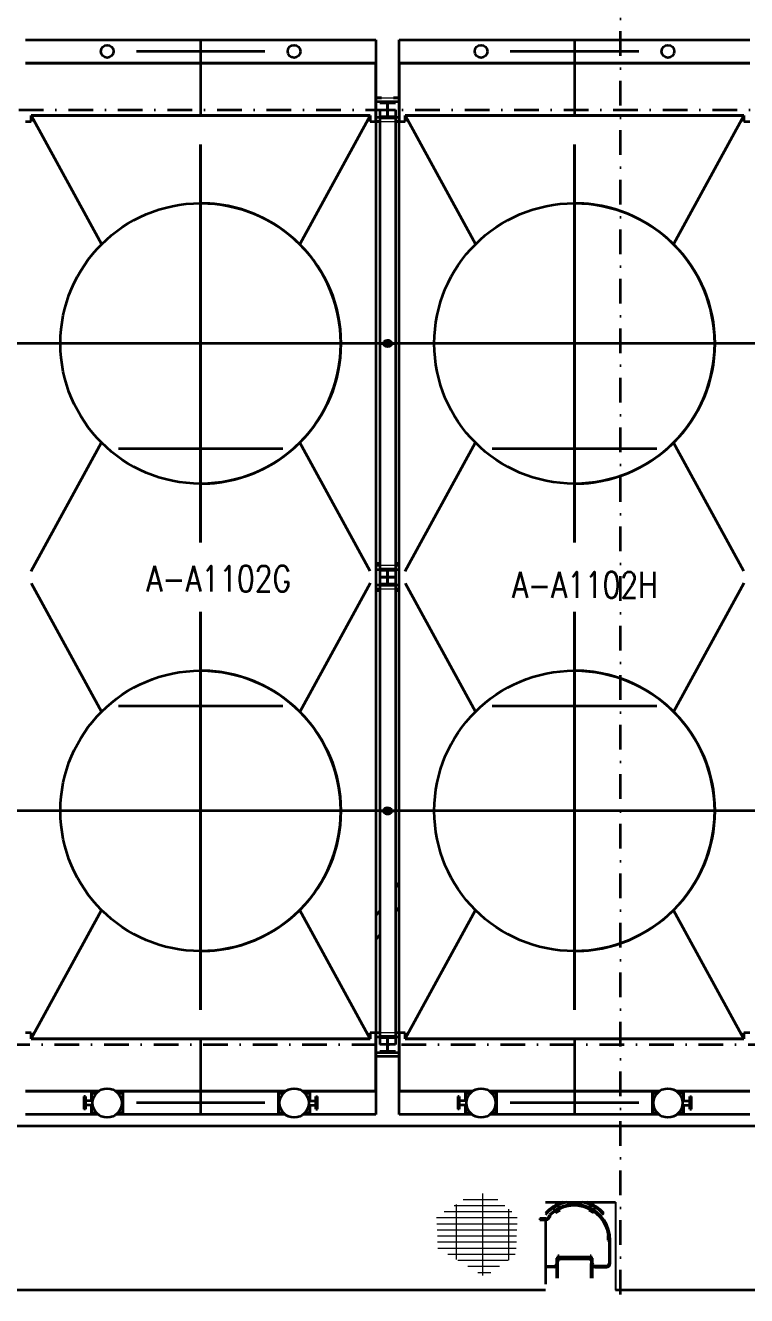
# Model space of a CAD drawing. Header units: inches. Extents: x 3135 to 9031, y -914 to 4011.
# Drawn here: x 7619 to 7976, y 2795 to 3423 of the extents above; entities that cross this region are included whole.
import ezdxf
from ezdxf.enums import TextEntityAlignment as Align

# ---------------------------------------------------------------- set-up
doc = ezdxf.new("R2010")
doc.units = ezdxf.units.IN
doc.header["$MEASUREMENT"] = 0
doc.linetypes.add('DASHDOT2', pattern=[12.700025, 6.350013, -3.175006, 0, -3.175006])
doc.linetypes.add('HIDDEN2', pattern=[0.1875, 0.125, -0.0625])
for name, color, linetype in [('Default', 7, 'Continuous'), ('TF_P_CENTER', 7, 'Continuous'), ('TF_P_Equipment', 7, 'Continuous'), ('TF_P_Ladder', 7, 'Continuous'), ('TF_P_Steel', 7, 'Continuous'), ('TF_S_GRATING', 7, 'Continuous')]:
    doc.layers.add(name, color=color, linetype=linetype)
doc.styles.add('ROMANS', font='romans.shx')

# ---------------------------------------------------------------- blocks, each defined once
blk = doc.blocks.new('TF_P_ELP_GRATING', base_point=(2.146, 13.23))
at = {"layer": 'TF_S_GRATING', "color": 8, "linetype": 'Continuous', "lineweight": 18}
for p, q in [((2.313, 13.474), (2.034, 13.474)), ((2.19, 13.523), (2.19, 12.866)), ((2.426, 13.377), (1.882, 13.377)), ((2.37, 13.425), (1.964, 13.425)), ((1.98, 13.435), (1.98, 12.994)), ((2.4, 13.399), (2.4, 12.99)), ((2.469, 13.328), (1.822, 13.328)), ((2.467, 13.279), (1.824, 13.279)), ((2.465, 13.23), (1.826, 13.23)), ((2.463, 13.182), (1.828, 13.182)), ((2.462, 13.133), (1.83, 13.133)), ((2.46, 13.084), (1.832, 13.084)), ((2.453, 13.035), (1.912, 13.035)), ((2.396, 12.987), (1.992, 12.987)), ((2.326, 12.938), (2.072, 12.938)), ((2.256, 12.889), (2.152, 12.889))]:
    blk.add_line(p, q, dxfattribs=at)
blk = doc.blocks.new('A$Cdd380a1b')
at = {"color": 8}
blk.add_lwpolyline([(-40.5275, -13.1034), (-40.5275, -13.4421)], dxfattribs=at)
at = {"layer": 'TF_P_CENTER', "color": 8, "linetype": 'DASHDOT2', "lineweight": 35}
for p, q in [((-42.1301, -8.6142), (-42.1301, -8.9076)), ((-40.6863, -8.6142), (-40.6863, -8.9076)), ((-41.8818, -8.6593), (-42.3784, -8.6593)), ((-40.4381, -8.6593), (-40.9346, -8.6593)), ((-42.1301, -10.556), (-42.1301, -9.0185)), ((-42.1301, -9.0185), (-42.1301, -10.556)), ((-40.6864, -9.0185), (-40.6864, -10.556)), ((-40.6863, -10.556), (-40.6863, -9.0185)), ((-42.8051, -9.7873), (-44.3426, -9.7873)), ((-41.3613, -9.7873), (-42.8989, -9.7873)), ((-39.9176, -9.7873), (-41.4551, -9.7873)), ((-42.1301, -10.5109), (-42.1301, -9.8757)), ((-40.6863, -10.5109), (-40.6863, -9.8757)), ((-42.4477, -10.1933), (-41.8125, -10.1933)), ((-41.0039, -10.1933), (-40.3687, -10.1933)), ((-42.1301, -10.8232), (-42.1301, -12.3607)), ((-42.1301, -12.3607), (-42.1301, -10.8232)), ((-40.6864, -10.8232), (-40.6864, -12.3607)), ((-40.6863, -12.3607), (-40.6863, -10.8232)), ((-42.1301, -11.5035), (-42.1301, -10.8683)), ((-40.6863, -11.5035), (-40.6863, -10.8683)), ((-42.4477, -11.1859), (-41.8125, -11.1859)), ((-41.0039, -11.1859), (-40.3687, -11.1859)), ((-42.8051, -11.592), (-44.3426, -11.592)), ((-41.3613, -11.592), (-42.8989, -11.592)), ((-39.9176, -11.592), (-41.4551, -11.592)), ((-42.1301, -12.4716), (-42.1301, -12.765)), ((-40.6863, -12.4716), (-40.6863, -12.765)), ((-41.8818, -12.7199), (-42.3784, -12.7199)), ((-40.4381, -12.7199), (-40.9346, -12.7199))]:
    blk.add_line(p, q, dxfattribs=at)
at = {"layer": 'TF_P_Equipment', "color": 8, "linetype": 'Continuous', "lineweight": 35}
for p, q in [((-42.8069, -8.6142), (-41.4533, -8.6142)), ((-41.4533, -8.6142), (-41.4533, -8.7045)), ((-41.3631, -8.7045), (-41.3631, -8.6142)), ((-41.3631, -8.6142), (-40.0096, -8.6142)), ((-41.4533, -8.7045), (-42.8069, -8.7045)), ((-42.8069, -8.7045), (-41.4533, -8.7045)), ((-41.4533, -8.9301), (-41.4533, -8.7045)), ((-41.4533, -8.7045), (-41.4533, -8.9301)), ((-41.3631, -8.7045), (-41.3631, -8.9301)), ((-41.3631, -8.9301), (-41.3631, -8.7045)), ((-40.0096, -8.7045), (-41.3631, -8.7045)), ((-41.3631, -8.7045), (-40.0096, -8.7045)), ((-41.4311, -8.8398), (-41.4533, -8.8398)), ((-41.4311, -8.8398), (-41.4533, -8.8398)), ((-41.3631, -8.8398), (-41.3854, -8.8398)), ((-41.3631, -8.8398), (-41.3854, -8.8398)), ((-41.3631, -8.8548), (-41.3631, -8.8398)), ((-41.3631, -8.8548), (-41.3631, -8.8398)), ((-42.7843, -8.9075), (-42.7843, -8.9301)), ((-42.7843, -8.9301), (-42.7843, -8.9075)), ((-41.4759, -8.9075), (-42.7843, -8.9075)), ((-42.7843, -8.9075), (-41.4759, -8.9075)), ((-42.7843, -8.9075), (-42.5129, -9.4044)), ((-41.4759, -8.9075), (-41.7473, -9.4044)), ((-41.4759, -8.9301), (-41.4759, -8.9075)), ((-41.4759, -8.9075), (-41.4759, -8.9301)), ((-41.3631, -8.9301), (-41.3631, -8.9151)), ((-41.3631, -8.9301), (-41.3631, -8.9151)), ((-40.0321, -8.9075), (-41.3405, -8.9075)), ((-41.3405, -8.9075), (-40.0321, -8.9075)), ((-41.3405, -8.9075), (-41.0692, -9.4044)), ((-41.3405, -8.9075), (-41.3405, -8.9301)), ((-41.3405, -8.9301), (-41.3405, -8.9075)), ((-40.0321, -8.9075), (-40.3035, -9.4044)), ((-40.0321, -8.9301), (-40.0321, -8.9075)), ((-40.0321, -8.9075), (-40.0321, -8.9301)), ((-42.8069, -8.9301), (-42.7842, -8.9301)), ((-41.476, -8.9301), (-41.4533, -8.9301)), ((-41.4533, -8.9301), (-41.4384, -8.9301)), ((-41.4533, -8.9301), (-41.4384, -8.9301)), ((-41.4533, -8.9301), (-41.4533, -12.4492)), ((-41.3781, -8.9301), (-41.3631, -8.9301)), ((-41.3781, -8.9301), (-41.3631, -8.9301)), ((-41.3631, -12.4492), (-41.3631, -8.9301)), ((-41.3631, -8.9301), (-41.3405, -8.9301)), ((-40.0322, -8.9301), (-40.0096, -8.9301)), ((-42.7842, -10.6669), (-42.5129, -10.1701)), ((-41.476, -10.6669), (-41.7473, -10.1701)), ((-41.3405, -10.6669), (-41.0692, -10.1701)), ((-40.0322, -10.6669), (-40.3035, -10.1701)), ((-41.4384, -10.6445), (-41.4533, -10.6445)), ((-41.4384, -10.6445), (-41.4533, -10.6445)), ((-41.3631, -10.6445), (-41.3781, -10.6445)), ((-41.3631, -10.6445), (-41.3781, -10.6445)), ((-41.3631, -10.6594), (-41.3631, -10.6445)), ((-41.3631, -10.6594), (-41.3631, -10.6445)), ((-42.7842, -10.7123), (-42.5129, -11.2091)), ((-41.476, -10.7123), (-41.7473, -11.2091)), ((-41.4533, -10.7347), (-41.4384, -10.7347)), ((-41.4533, -10.7347), (-41.4384, -10.7347)), ((-41.3781, -10.7347), (-41.3631, -10.7347)), ((-41.3781, -10.7347), (-41.3631, -10.7347)), ((-41.3631, -10.7347), (-41.3631, -10.7198)), ((-41.3631, -10.7347), (-41.3631, -10.7198)), ((-41.3405, -10.7123), (-41.0692, -11.2091)), ((-40.0322, -10.7123), (-40.3035, -11.2091)), ((-42.7843, -12.4718), (-42.5129, -11.9748)), ((-41.4759, -12.4718), (-41.7473, -11.9748)), ((-41.3405, -12.4718), (-41.0692, -11.9748)), ((-40.0321, -12.4718), (-40.3035, -11.9748)), ((-42.7842, -12.4492), (-42.8069, -12.4492)), ((-42.7843, -12.4492), (-42.7843, -12.4718)), ((-42.7843, -12.4718), (-42.7843, -12.4492)), ((-41.4533, -12.4492), (-41.476, -12.4492)), ((-41.4759, -12.4718), (-41.4759, -12.4492)), ((-41.4759, -12.4492), (-41.4759, -12.4718)), ((-41.4384, -12.4492), (-41.4533, -12.4492)), ((-41.4384, -12.4492), (-41.4533, -12.4492)), ((-41.4533, -12.6748), (-41.4533, -12.4492)), ((-41.4533, -12.4492), (-41.4533, -12.6748)), ((-41.3631, -12.4492), (-41.3781, -12.4492)), ((-41.3631, -12.4492), (-41.3781, -12.4492)), ((-41.3405, -12.4492), (-41.3631, -12.4492)), ((-41.3631, -12.4641), (-41.3631, -12.4492)), ((-41.3631, -12.4641), (-41.3631, -12.4492)), ((-41.3631, -12.4492), (-41.3631, -12.6748)), ((-41.3631, -12.6748), (-41.3631, -12.4492)), ((-41.3405, -12.4492), (-41.3405, -12.4718)), ((-41.3405, -12.4718), (-41.3405, -12.4492)), ((-40.0096, -12.4492), (-40.0322, -12.4492)), ((-40.0321, -12.4718), (-40.0321, -12.4492)), ((-40.0321, -12.4492), (-40.0321, -12.4718)), ((-42.7843, -12.4718), (-41.4759, -12.4718)), ((-41.4759, -12.4718), (-42.7843, -12.4718)), ((-41.3405, -12.4718), (-40.0321, -12.4718)), ((-40.0321, -12.4718), (-41.3405, -12.4718)), ((-41.4533, -12.5394), (-41.3631, -12.5394)), ((-41.4533, -12.5394), (-41.3631, -12.5394)), ((-41.3631, -12.5394), (-41.3631, -12.5244)), ((-41.3631, -12.5394), (-41.3631, -12.5244)), ((-42.8069, -12.6748), (-42.5246, -12.6748)), ((-42.5246, -12.6748), (-42.8069, -12.6748)), ((-42.5751, -12.6955), (-42.5813, -12.6955)), ((-42.5813, -12.6955), (-42.5813, -12.7199)), ((-42.5751, -12.6955), (-42.5751, -12.7199)), ((-42.5512, -12.6785), (-42.536, -12.6861)), ((-42.5512, -12.6785), (-42.5512, -12.711)), ((-42.5512, -12.711), (-42.5512, -12.6785)), ((-42.5292, -12.6785), (-42.5512, -12.6785)), ((-42.5512, -12.6785), (-42.5292, -12.6785)), ((-42.4574, -12.6748), (-41.8028, -12.6748)), ((-41.8028, -12.6748), (-42.4574, -12.6748)), ((-42.4309, -12.6785), (-42.4529, -12.6785)), ((-42.4529, -12.6785), (-42.4309, -12.6785)), ((-42.4309, -12.6785), (-42.4461, -12.6861)), ((-42.4309, -12.7613), (-42.4309, -12.6785)), ((-42.4309, -12.6785), (-42.4309, -12.7613)), ((-41.8293, -12.6785), (-41.8141, -12.6861)), ((-41.8073, -12.6785), (-41.8293, -12.6785)), ((-41.8293, -12.6785), (-41.8073, -12.6785)), ((-41.8293, -12.6785), (-41.8293, -12.7613)), ((-41.8293, -12.7613), (-41.8293, -12.6785)), ((-41.7355, -12.6748), (-41.4533, -12.6748)), ((-41.4533, -12.6748), (-41.7355, -12.6748)), ((-41.709, -12.6785), (-41.731, -12.6785)), ((-41.731, -12.6785), (-41.709, -12.6785)), ((-41.709, -12.6785), (-41.7242, -12.6861)), ((-41.709, -12.711), (-41.709, -12.6785)), ((-41.709, -12.6785), (-41.709, -12.711)), ((-41.685, -12.6955), (-41.6789, -12.6955)), ((-41.685, -12.7199), (-41.685, -12.6955)), ((-41.6789, -12.7199), (-41.6789, -12.6955)), ((-41.4533, -12.6748), (-41.4533, -12.765)), ((-41.3631, -12.765), (-41.3631, -12.6748)), ((-41.3631, -12.6748), (-41.0809, -12.6748)), ((-41.0809, -12.6748), (-41.3631, -12.6748)), ((-41.1314, -12.6955), (-41.1375, -12.6955)), ((-41.1375, -12.6955), (-41.1375, -12.7199)), ((-41.1314, -12.6955), (-41.1314, -12.7199)), ((-41.0854, -12.6785), (-41.1074, -12.6785)), ((-41.1074, -12.6785), (-41.0854, -12.6785)), ((-41.1074, -12.6785), (-41.0922, -12.6861)), ((-41.1074, -12.6785), (-41.1074, -12.711)), ((-41.1074, -12.711), (-41.1074, -12.6785)), ((-41.0137, -12.6748), (-40.359, -12.6748)), ((-40.359, -12.6748), (-41.0137, -12.6748)), ((-40.9871, -12.6785), (-41.0091, -12.6785)), ((-41.0091, -12.6785), (-40.9871, -12.6785)), ((-40.9871, -12.6785), (-41.0023, -12.6861)), ((-40.9871, -12.7613), (-40.9871, -12.6785)), ((-40.9871, -12.6785), (-40.9871, -12.7613)), ((-40.3856, -12.6785), (-40.3856, -12.7613)), ((-40.3856, -12.7613), (-40.3856, -12.6785)), ((-40.3856, -12.6785), (-40.3703, -12.6861)), ((-40.3635, -12.6785), (-40.3856, -12.6785)), ((-40.3856, -12.6785), (-40.3635, -12.6785)), ((-40.2918, -12.6748), (-40.0096, -12.6748)), ((-40.0096, -12.6748), (-40.2918, -12.6748)), ((-40.2653, -12.6785), (-40.2873, -12.6785)), ((-40.2873, -12.6785), (-40.2653, -12.6785)), ((-40.2653, -12.6785), (-40.2804, -12.6861)), ((-40.2653, -12.711), (-40.2653, -12.6785)), ((-40.2653, -12.6785), (-40.2653, -12.711)), ((-40.2413, -12.6955), (-40.2352, -12.6955)), ((-40.2413, -12.7199), (-40.2413, -12.6955)), ((-40.2352, -12.7199), (-40.2352, -12.6955)), ((-42.5813, -12.7199), (-42.5813, -12.7443)), ((-42.5751, -12.7443), (-42.5813, -12.7443)), ((-42.5466, -12.711), (-42.5751, -12.711)), ((-42.5751, -12.7199), (-42.5751, -12.7443)), ((-42.5466, -12.7288), (-42.5751, -12.7288)), ((-42.5512, -12.7288), (-42.5512, -12.7613)), ((-42.5512, -12.7613), (-42.5512, -12.7288)), ((-41.7136, -12.711), (-41.685, -12.711)), ((-41.7136, -12.7288), (-41.685, -12.7288)), ((-41.709, -12.7613), (-41.709, -12.7288)), ((-41.709, -12.7288), (-41.709, -12.7613)), ((-41.685, -12.7443), (-41.685, -12.7199)), ((-41.685, -12.7443), (-41.6789, -12.7443)), ((-41.6789, -12.7443), (-41.6789, -12.7199)), ((-41.1375, -12.7199), (-41.1375, -12.7443)), ((-41.1314, -12.7443), (-41.1375, -12.7443)), ((-41.1028, -12.711), (-41.1314, -12.711)), ((-41.1314, -12.7199), (-41.1314, -12.7443)), ((-41.1028, -12.7288), (-41.1314, -12.7288)), ((-41.1074, -12.7288), (-41.1074, -12.7613)), ((-41.1074, -12.7613), (-41.1074, -12.7288)), ((-40.2699, -12.711), (-40.2413, -12.711)), ((-40.2699, -12.7288), (-40.2413, -12.7288)), ((-40.2653, -12.7613), (-40.2653, -12.7288)), ((-40.2653, -12.7288), (-40.2653, -12.7613)), ((-40.2413, -12.7443), (-40.2413, -12.7199)), ((-40.2413, -12.7443), (-40.2352, -12.7443)), ((-40.2352, -12.7443), (-40.2352, -12.7199)), ((-42.5246, -12.765), (-42.8069, -12.765)), ((-42.5512, -12.7613), (-42.536, -12.7537)), ((-42.5512, -12.7613), (-42.5291, -12.7613)), ((-42.5291, -12.7613), (-42.5512, -12.7613)), ((-41.8027, -12.765), (-42.4574, -12.765)), ((-42.4529, -12.7613), (-42.4309, -12.7613)), ((-42.4309, -12.7613), (-42.4529, -12.7613)), ((-42.4309, -12.7613), (-42.4461, -12.7537)), ((-41.8293, -12.7613), (-41.8141, -12.7537)), ((-41.8293, -12.7613), (-41.8073, -12.7613)), ((-41.8073, -12.7613), (-41.8293, -12.7613)), ((-41.4533, -12.765), (-41.7356, -12.765)), ((-41.731, -12.7613), (-41.709, -12.7613)), ((-41.709, -12.7613), (-41.731, -12.7613)), ((-41.709, -12.7613), (-41.7242, -12.7537)), ((-41.0808, -12.765), (-41.3631, -12.765)), ((-41.1074, -12.7613), (-41.0922, -12.7537)), ((-41.1074, -12.7613), (-41.0854, -12.7613)), ((-41.0854, -12.7613), (-41.1074, -12.7613)), ((-40.359, -12.765), (-41.0137, -12.765)), ((-41.0092, -12.7613), (-40.9871, -12.7613)), ((-40.9871, -12.7613), (-41.0092, -12.7613)), ((-40.9871, -12.7613), (-41.0023, -12.7537)), ((-40.3856, -12.7613), (-40.3703, -12.7537)), ((-40.3856, -12.7613), (-40.3635, -12.7613)), ((-40.3635, -12.7613), (-40.3856, -12.7613)), ((-40.0096, -12.765), (-40.2918, -12.765)), ((-40.2873, -12.7613), (-40.2653, -12.7613)), ((-40.2653, -12.7613), (-40.2873, -12.7613)), ((-40.2653, -12.7613), (-40.2805, -12.7537))]:
    blk.add_line(p, q, dxfattribs=at)
at = {"layer": 'TF_P_Equipment', "color": 8, "linetype": 'HIDDEN2', "lineweight": 18}
for p, q in [((-41.4533, -8.8398), (-41.4533, -8.9301)), ((-41.4533, -8.8398), (-41.4533, -8.9301)), ((-41.4533, -8.8398), (-41.4533, -8.8398)), ((-41.4533, -8.8398), (-41.4533, -8.8398)), ((-41.3854, -8.8398), (-41.4311, -8.8398)), ((-41.3854, -8.8398), (-41.4311, -8.8398)), ((-41.3631, -8.9151), (-41.3631, -8.8548)), ((-41.3631, -8.9151), (-41.3631, -8.8548)), ((-41.4384, -8.9301), (-41.3781, -8.9301)), ((-41.4384, -8.9301), (-41.3781, -8.9301)), ((-41.4533, -10.6445), (-41.4533, -10.7347)), ((-41.4533, -10.6445), (-41.4533, -10.7347)), ((-41.4533, -10.6445), (-41.4533, -10.6445)), ((-41.4533, -10.6445), (-41.4533, -10.6445)), ((-41.3781, -10.6445), (-41.4384, -10.6445)), ((-41.3781, -10.6445), (-41.4384, -10.6445)), ((-41.3631, -10.7198), (-41.3631, -10.6594)), ((-41.3631, -10.7198), (-41.3631, -10.6594)), ((-41.4533, -10.7347), (-41.4533, -10.7347)), ((-41.4533, -10.7347), (-41.4533, -10.7347)), ((-41.4384, -10.7347), (-41.3781, -10.7347)), ((-41.4384, -10.7347), (-41.3781, -10.7347)), ((-41.4533, -12.4492), (-41.4533, -12.5394)), ((-41.4533, -12.4492), (-41.4533, -12.5394)), ((-41.3781, -12.4492), (-41.4384, -12.4492)), ((-41.3781, -12.4492), (-41.4384, -12.4492)), ((-41.3631, -12.5244), (-41.3631, -12.4641)), ((-41.3631, -12.5244), (-41.3631, -12.4641)), ((-41.4533, -12.5394), (-41.4533, -12.5394)), ((-41.4533, -12.5394), (-41.4533, -12.5394))]:
    blk.add_line(p, q, dxfattribs=at)
at = {"layer": 'TF_P_Equipment', "color": 8, "linetype": 'Continuous', "lineweight": 35}
for centre, radius in [((-42.491, -8.6593), 0.0244), ((-41.7691, -8.6593), 0.0244), ((-41.0473, -8.6593), 0.0244), ((-40.3254, -8.6593), 0.0244), ((-42.1301, -9.7873), 0.5414), ((-42.1301, -9.7873), 0.5414), ((-40.6864, -9.7873), 0.5414), ((-40.6864, -9.7873), 0.5414), ((-42.1301, -11.592), 0.5414), ((-42.1301, -11.592), 0.5414), ((-40.6864, -11.592), 0.5414), ((-40.6864, -11.592), 0.5414), ((-42.491, -12.7199), 0.0562), ((-41.7691, -12.7199), 0.0562), ((-41.0473, -12.7199), 0.0562), ((-40.3254, -12.7199), 0.0562)]:
    blk.add_circle(centre, radius, dxfattribs=at)
for centre, start, end in [((-42.1301, -9.7873), 0, 90.0012), ((-42.1301, -9.7873), 45, 90.0012), ((-42.1301, -9.7873), 269.9988, 90), ((-42.1301, -9.7873), 90, 90.0012), ((-40.6863, -9.7873), 0, 90.0012), ((-40.6863, -9.7873), 45, 90.0012), ((-40.6863, -9.7873), 269.9988, 90), ((-40.6863, -9.7873), 90, 90.0012), ((-42.1301, -9.7873), 315, 45), ((-40.6863, -9.7873), 315, 45), ((-42.1301, -9.7873), 269.9988, 0), ((-40.6863, -9.7873), 269.9988, 0), ((-42.1301, -9.7873), 269.9988, 315), ((-40.6863, -9.7873), 269.9988, 315), ((-42.1301, -11.592), 0, 90.0012), ((-42.1301, -11.592), 45, 90.0012), ((-42.1301, -11.592), 269.9988, 90), ((-42.1301, -11.592), 90, 90.0012), ((-40.6863, -11.592), 0, 90.0012), ((-40.6863, -11.592), 45, 90.0012), ((-40.6863, -11.592), 269.9988, 90), ((-40.6863, -11.592), 90, 90.0012), ((-42.1301, -11.592), 315, 45), ((-40.6863, -11.592), 315, 45), ((-42.1301, -11.592), 269.9988, 0), ((-40.6863, -11.592), 269.9988, 0), ((-42.1301, -11.592), 269.9988, 315), ((-40.6863, -11.592), 269.9988, 315)]:
    blk.add_arc(centre, 0.5414, start, end, dxfattribs=at)
at = {"layer": 'TF_P_Ladder', "color": 8, "linetype": 'Continuous', "lineweight": 35}
for p, q in [((-40.7621, -13.1347), (-40.7659, -13.1237)), ((-40.7607, -13.1388), (-40.761, -13.1381)), ((-40.7445, -13.1294), (-40.7607, -13.1388)), ((-40.7607, -13.1388), (-40.7607, -13.1388)), ((-40.7607, -13.1388), (-40.7597, -13.1405)), ((-40.7607, -13.1388), (-40.7585, -13.1427)), ((-40.7585, -13.1427), (-40.7422, -13.1333)), ((-40.7585, -13.1427), (-40.752, -13.139)), ((-40.7585, -13.1427), (-40.7585, -13.1427)), ((-40.7445, -13.1294), (-40.7509, -13.1331)), ((-40.7458, -13.1254), (-40.7496, -13.1143)), ((-40.7478, -13.1167), (-40.7491, -13.1145)), ((-40.745, -13.125), (-40.7478, -13.1167)), ((-40.7445, -13.1294), (-40.7446, -13.129)), ((-40.7445, -13.1294), (-40.7445, -13.1294)), ((-40.7422, -13.1333), (-40.7445, -13.1294)), ((-40.7422, -13.1332), (-40.7438, -13.1286)), ((-40.7422, -13.1332), (-40.7432, -13.1315)), ((-40.7422, -13.1333), (-40.7422, -13.1332)), ((-40.6276, -13.1294), (-40.6299, -13.1333)), ((-40.6299, -13.1333), (-40.6287, -13.1298)), ((-40.6299, -13.1333), (-40.6229, -13.1373)), ((-40.6299, -13.1333), (-40.6299, -13.1333)), ((-40.6299, -13.1333), (-40.6136, -13.1427)), ((-40.6299, -13.1333), (-40.6299, -13.1333)), ((-40.628, -13.1301), (-40.6286, -13.1311)), ((-40.6114, -13.1388), (-40.6276, -13.1294)), ((-40.6271, -13.125), (-40.6243, -13.1168)), ((-40.6263, -13.1254), (-40.6225, -13.1144)), ((-40.6229, -13.1145), (-40.6243, -13.1168)), ((-40.6136, -13.1427), (-40.6114, -13.1388)), ((-40.6136, -13.1426), (-40.6126, -13.1409)), ((-40.6136, -13.1426), (-40.6136, -13.1426)), ((-40.61, -13.1347), (-40.6062, -13.1237)), ((-40.7976, -13.1663), (-40.8198, -13.1663)), ((-40.8198, -13.1663), (-40.8198, -13.1708)), ((-40.8198, -13.1708), (-40.7976, -13.1708)), ((-40.5533, -13.231), (-40.5578, -13.231)), ((-40.5578, -13.231), (-40.5578, -13.2498)), ((-40.5533, -13.2498), (-40.5533, -13.231)), ((-40.5496, -13.2317), (-40.5485, -13.2319)), ((-40.5578, -13.2465), (-40.5578, -13.2498)), ((-40.5578, -13.2498), (-40.5533, -13.2498)), ((-40.5578, -13.2498), (-40.553, -13.2507)), ((-40.5578, -13.2498), (-40.5578, -13.2498)), ((-40.5533, -13.2498), (-40.5529, -13.2499)), ((-40.5529, -13.2493), (-40.5529, -13.3396)), ((-40.5484, -13.3396), (-40.5484, -13.2493)), ((-40.7522, -13.3193), (-40.7552, -13.3193)), ((-40.7552, -13.3964), (-40.7552, -13.3193)), ((-40.7507, -13.3155), (-40.7522, -13.3155)), ((-40.7522, -13.3219), (-40.7522, -13.3155)), ((-40.7522, -13.323), (-40.7522, -13.3219)), ((-40.7507, -13.3099), (-40.7507, -13.3287)), ((-40.7462, -13.3099), (-40.7507, -13.3099)), ((-40.7507, -13.3287), (-40.7462, -13.3287)), ((-40.7507, -13.3964), (-40.7507, -13.3287)), ((-40.7462, -13.3287), (-40.7462, -13.3099)), ((-40.6259, -13.3155), (-40.7462, -13.3155)), ((-40.6259, -13.323), (-40.7462, -13.323)), ((-40.6259, -13.3099), (-40.6259, -13.3287)), ((-40.6214, -13.3099), (-40.6259, -13.3099)), ((-40.6259, -13.3287), (-40.6214, -13.3287)), ((-40.6214, -13.3287), (-40.6214, -13.3099)), ((-40.6199, -13.3155), (-40.6214, -13.3155)), ((-40.6169, -13.3193), (-40.6214, -13.3193)), ((-40.6214, -13.3287), (-40.6214, -13.3396)), ((-40.6214, -13.3964), (-40.6214, -13.3396)), ((-40.6199, -13.3193), (-40.6199, -13.3155)), ((-40.6169, -13.3396), (-40.6169, -13.3193)), ((-40.7988, -13.3494), (-40.765, -13.3494)), ((-40.765, -13.3539), (-40.7988, -13.3539)), ((-40.6169, -13.3964), (-40.6169, -13.35)), ((-40.5627, -13.3494), (-40.6071, -13.3494)), ((-40.6071, -13.3539), (-40.5627, -13.3539))]:
    blk.add_line(p, q, dxfattribs=at)
for centre, radius, start, end in [((-40.686, -13.2493), 0.1534, 107.9217, 137.3339), ((-40.686, -13.2493), 0.1489, 117.2286, 139.2529), ((-40.686, -13.2493), 0.1376, 0, 135), ((-40.6875, -13.2508), 0.1345, 0.6024, 132.7887), ((-40.686, -13.2493), 0.1489, 101.3885, 115.1953), ((-40.686, -13.2493), 0.1489, 64.8118, 78.6115), ((-40.686, -13.2493), 0.1534, 42.6667, 72.0783), ((-40.686, -13.2493), 0.1489, 40.7477, 63.0985), ((-40.7976, -13.152), 0.0188, 270, 0), ((-40.7976, -13.152), 0.0143, 270, 0), ((-40.765, -13.3396), 0.00978, 270, 0), ((-40.6071, -13.3396), 0.0143, 180, 270), ((-40.6071, -13.3396), 0.00978, 180, 270), ((-40.5627, -13.3396), 0.00978, 270, 0), ((-40.5627, -13.3396), 0.0143, 270, 0), ((-40.765, -13.3396), 0.0143, 270, 313.1736)]:
    blk.add_arc(centre, radius, start, end, dxfattribs=at)
at = {"layer": 'TF_P_Steel', "color": 8, "linetype": 'Continuous', "lineweight": 35}
for p, q in [((-41.4311, -8.8391), (-41.4533, -8.8391)), ((-41.4082, -8.8548), (-41.4533, -8.8548)), ((-41.3781, -8.8544), (-41.4384, -8.8544)), ((-41.4384, -8.8544), (-41.4384, -8.8581)), ((-41.4384, -8.8581), (-41.4094, -8.8581)), ((-41.4094, -8.8581), (-41.4094, -8.9117)), ((-41.4082, -8.9151), (-41.4082, -8.8548)), ((-41.3631, -8.8548), (-41.4082, -8.8548)), ((-41.4082, -8.8548), (-41.4082, -8.9151)), ((-41.4071, -8.8581), (-41.3781, -8.8581)), ((-41.4071, -8.9117), (-41.4071, -8.8581)), ((-41.3631, -8.8391), (-41.3854, -8.8391)), ((-41.3781, -8.8581), (-41.3781, -8.8544)), ((-41.4082, -8.9151), (-41.4533, -8.9151)), ((-41.4384, -8.8849), (-41.4384, -9.7873)), ((-41.4384, -8.8849), (-41.3781, -8.8849)), ((-41.4094, -8.9117), (-41.4384, -8.9117)), ((-41.4384, -8.9117), (-41.4384, -8.9154)), ((-41.4384, -8.9154), (-41.3781, -8.9154)), ((-41.3631, -8.9151), (-41.4082, -8.9151)), ((-41.3781, -8.9117), (-41.4071, -8.9117)), ((-41.3781, -8.8849), (-41.3781, -9.7873)), ((-41.3781, -8.9154), (-41.3781, -8.9117)), ((-41.4384, -8.9308), (-41.4533, -8.9308)), ((-41.3631, -8.9308), (-41.3781, -8.9308)), ((-41.4251, -9.7873), (-41.4384, -9.7873)), ((-41.4384, -9.7873), (-41.4251, -9.7873)), ((-41.4384, -9.7873), (-41.4384, -10.6896)), ((-41.3941, -9.7873), (-41.4223, -9.7873)), ((-41.4223, -9.7873), (-41.3941, -9.7873)), ((-41.3781, -9.7873), (-41.3913, -9.7873)), ((-41.3913, -9.7873), (-41.3781, -9.7873)), ((-41.3781, -9.7873), (-41.3781, -10.6896)), ((-41.4384, -10.637), (-41.4533, -10.637)), ((-41.3631, -10.637), (-41.3781, -10.637)), ((-41.4533, -10.6594), (-41.4082, -10.6594)), ((-41.4384, -10.6591), (-41.4384, -10.6628)), ((-41.3781, -10.6591), (-41.4384, -10.6591)), ((-41.4384, -10.6628), (-41.4094, -10.6628)), ((-41.4384, -10.6896), (-41.4384, -11.5919)), ((-41.4384, -10.6896), (-41.3781, -10.6896)), ((-41.3781, -10.6896), (-41.4384, -10.6896)), ((-41.4094, -10.6628), (-41.4094, -10.7164)), ((-41.4082, -10.6594), (-41.4082, -10.7198)), ((-41.4082, -10.7198), (-41.4082, -10.6594)), ((-41.4082, -10.6594), (-41.3631, -10.6594)), ((-41.4071, -10.7164), (-41.4071, -10.6628)), ((-41.4071, -10.6628), (-41.3781, -10.6628)), ((-41.3781, -10.6628), (-41.3781, -10.6591)), ((-41.3781, -10.6896), (-41.3781, -11.5919)), ((-41.4533, -10.7198), (-41.4082, -10.7198)), ((-41.4384, -10.7164), (-41.4384, -10.7201)), ((-41.4094, -10.7164), (-41.4384, -10.7164)), ((-41.4384, -10.7201), (-41.3781, -10.7201)), ((-41.4082, -10.7198), (-41.3631, -10.7198)), ((-41.3781, -10.7164), (-41.4071, -10.7164)), ((-41.3781, -10.7201), (-41.3781, -10.7164)), ((-41.4384, -10.7423), (-41.4533, -10.7423)), ((-41.3631, -10.7423), (-41.3781, -10.7423)), ((-41.3781, -11.5919), (-41.4384, -11.5919)), ((-41.4384, -11.5919), (-41.3781, -11.5919)), ((-41.4384, -11.5919), (-41.4384, -12.4943)), ((-41.3781, -11.5919), (-41.3781, -12.4943)), ((-41.3631, -11.8678), (-41.3781, -11.8892)), ((-41.3631, -11.9607), (-41.3781, -11.9821)), ((-41.4384, -11.9753), (-41.4533, -11.9967)), ((-41.4384, -12.0682), (-41.4533, -12.0896)), ((-41.4384, -12.4485), (-41.4533, -12.4485)), ((-41.3631, -12.4485), (-41.3781, -12.4485)), ((-41.4533, -12.4641), (-41.4082, -12.4641)), ((-41.3781, -12.4638), (-41.4384, -12.4638)), ((-41.4384, -12.4638), (-41.4384, -12.4675)), ((-41.4384, -12.4675), (-41.4094, -12.4675)), ((-41.3781, -12.4943), (-41.4384, -12.4943)), ((-41.4094, -12.4675), (-41.4094, -12.5211)), ((-41.4082, -12.5244), (-41.4082, -12.4641)), ((-41.4082, -12.4641), (-41.3631, -12.4641)), ((-41.4082, -12.4641), (-41.4082, -12.5244)), ((-41.4071, -12.4675), (-41.3781, -12.4675)), ((-41.4071, -12.5211), (-41.4071, -12.4675)), ((-41.3781, -12.4675), (-41.3781, -12.4638)), ((-41.4533, -12.5244), (-41.4082, -12.5244)), ((-41.3631, -12.5402), (-41.4533, -12.5402)), ((-41.4384, -12.5211), (-41.4384, -12.5248)), ((-41.4094, -12.5211), (-41.4384, -12.5211)), ((-41.4384, -12.5248), (-41.3781, -12.5248)), ((-41.4082, -12.5244), (-41.3631, -12.5244)), ((-41.3781, -12.5211), (-41.4071, -12.5211)), ((-41.3781, -12.5248), (-41.3781, -12.5211)), ((-34.2797, -12.8098), (-47.1832, -12.8098)), ((-40.7988, -13.1034), (-40.5275, -13.1034)), ((-40.7988, -13.1708), (-40.7988, -13.4192)), ((-40.7988, -13.4421), (-47.1832, -13.4421)), ((-34.2728, -13.4421), (-40.5275, -13.4421))]:
    blk.add_line(p, q, dxfattribs=at)
at = {"layer": 'TF_P_Steel', "color": 8, "linetype": 'DASHDOT2', "lineweight": 35, "ltscale": 0.015}
for points in [[(-40.5081, -17.4757), (-40.5081, -5.274)], [(-52.396, -8.885), (-32.9262, -8.885)], [(-51.8754, -12.4943), (-32.9262, -12.4943)]]:
    blk.add_lwpolyline(points, dxfattribs=at)
at = {"layer": 'TF_P_Steel', "color": 8, "linetype": 'Continuous', "lineweight": 35}
for centre, major_axis, start_param, end_param in [((-41.4082, -9.7873), (-0.0169, 0), 5.750169, 6.283185), ((-41.4082, -9.7873), (-0.0169, 0), 0, 3.141593), ((-41.4082, -9.7873), (0.0169, 0), 0, 2.608576), ((-41.4082, -9.7873), (-0.0141, 0), 5.750169, 6.283185), ((-41.4082, -9.7873), (-0.0141, 0), 0, 3.141593), ((-41.4082, -9.7873), (0.0141, 0), 0, 2.608576), ((-41.4082, -11.5919), (-0.0169, 0), 5.750169, 6.283185), ((-41.4082, -11.5919), (-0.0169, 0), 0, 3.141593), ((-41.4082, -11.5919), (0.0169, 0), 0, 2.608576), ((-41.4082, -11.5919), (-0.0141, 0), 5.750169, 6.283185), ((-41.4082, -11.5919), (-0.0141, 0), 0, 3.141593), ((-41.4082, -11.5919), (0.0141, 0), 0, 2.608576)]:
    blk.add_ellipse(centre, major_axis=major_axis, ratio=0.668965, start_param=start_param, end_param=end_param, dxfattribs=at)
at = {"layer": 'Default', "color": 8, "linetype": 'Continuous', "lineweight": 35, "xscale": 0.4812498580077497, "yscale": 0.4812498580077497, "zscale": 0.4812498580077497}
blk.add_blockref('TF_P_ELP_GRATING', (-41.0629, -13.211), dxfattribs=at)
at = {"layer": 'Default', "color": 8, "style": 'ROMANS', "width": 0.8}
for s, p in [('A-A1102G', (-42.06, -10.6955)), ('A-A1102H', (-40.6465, -10.7193))]:
    blk.add_text(s, height=0.1, dxfattribs=at).set_placement(p, align=Align.MIDDLE_CENTER)

msp = doc.modelspace()

# ---------------------------------------------------------------- block references
at = {"xscale": 128, "yscale": 128, "zscale": 128}
msp.add_blockref('A$Cdd380a1b', (13098.63, 4518.8), dxfattribs=at)

doc.saveas('drawing.dxf')
